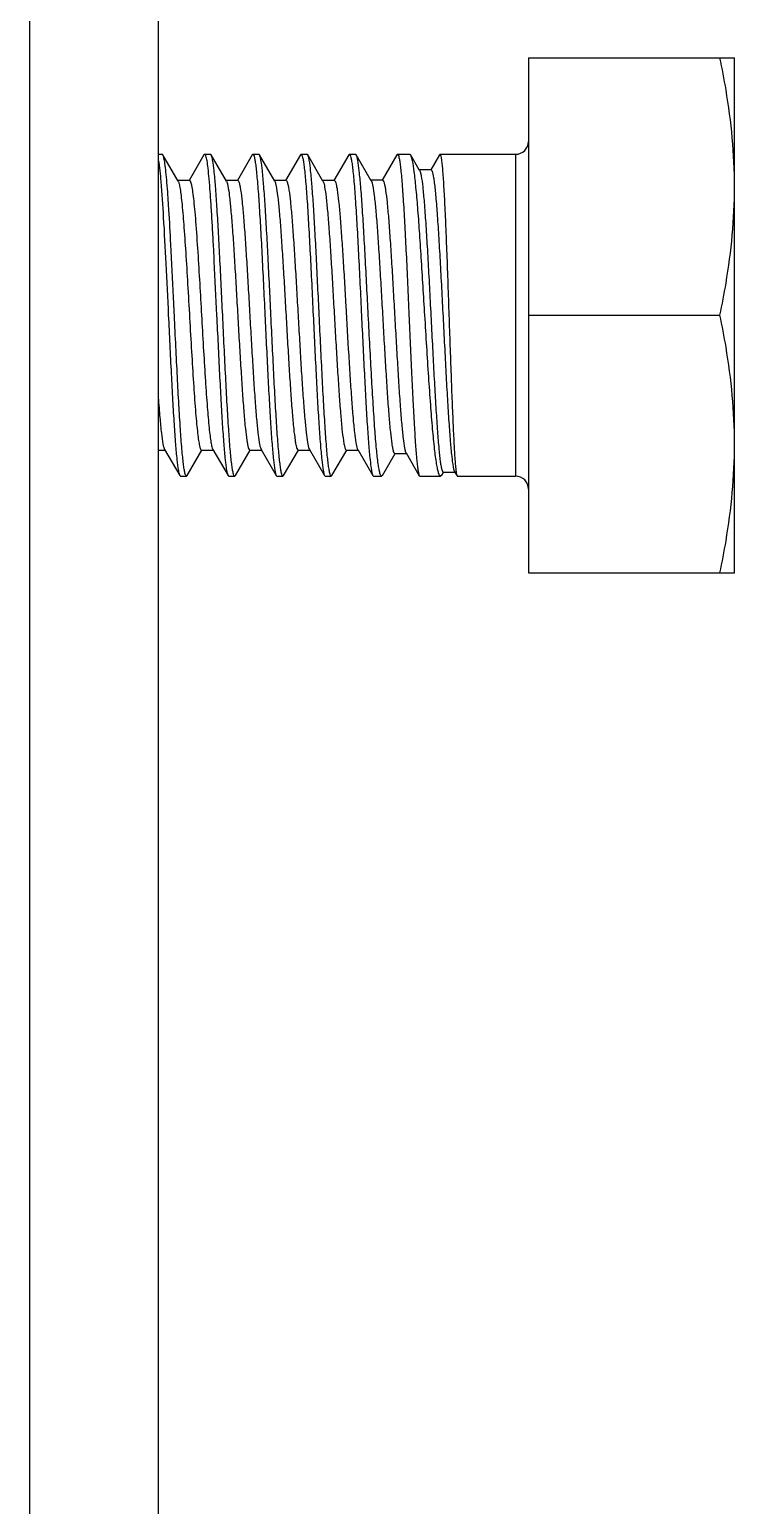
# Model space of a CAD drawing. Extents: x 27938 to 1507990, y 110129 to 923079.
# Drawn here: x 469552 to 469813, y 382901 to 383447 of the extents above; entities that cross this region are included whole.
import ezdxf

# ---------------------------------------------------------------- set-up
doc = ezdxf.new("R2010")
doc.units = 0
doc.header["$LTSCALE"] = 1000
doc.header["$MEASUREMENT"] = 0

msp = doc.modelspace()

# ---------------------------------------------------------------- linework, layer by layer
at = {"linetype": 'Continuous'}
for p, q in [((469552.21, 383729.57), (469552.21, 379764.43)), ((469599.83, 383729.57), (469599.83, 379764.43)), ((469736.76, 383436.38), (469736.76, 383245.87)), ((469736.76, 383436.38), (469812.96, 383436.38)), ((469812.96, 383245.87), (469812.96, 383436.38)), ((469599.83, 383400.66), (469601.32, 383400.66)), ((469607.17, 383390.77), (469601.56, 383400.45)), ((469616.71, 383400.46), (469611.22, 383391.01)), ((469616.71, 383400.46), (469616.95, 383400.66)), ((469616.95, 383400.66), (469619.18, 383400.66)), ((469619.42, 383400.45), (469619.18, 383400.66)), ((469625.03, 383390.77), (469619.42, 383400.45)), ((469634.57, 383400.46), (469629.08, 383391.01)), ((469634.57, 383400.46), (469634.81, 383400.66)), ((469634.81, 383400.66), (469637.04, 383400.66)), ((469637.28, 383400.45), (469637.04, 383400.66)), ((469642.89, 383390.77), (469637.28, 383400.45)), ((469652.43, 383400.46), (469646.94, 383391.01)), ((469652.43, 383400.46), (469652.67, 383400.66)), ((469652.67, 383400.66), (469654.9, 383400.66)), ((469655.14, 383400.45), (469654.9, 383400.66)), ((469660.75, 383390.77), (469655.14, 383400.45)), ((469670.29, 383400.46), (469664.8, 383391.01)), ((469670.29, 383400.46), (469670.53, 383400.66)), ((469670.53, 383400.66), (469672.82, 383400.66)), ((469673.07, 383400.44), (469672.82, 383400.66)), ((469678.62, 383390.86), (469673.07, 383400.44)), ((469688.11, 383400.47), (469682.67, 383391.11)), ((469688.11, 383400.47), (469688.33, 383400.66)), ((469688.33, 383400.66), (469692.87, 383400.66)), ((469693.23, 383400.35), (469692.87, 383400.66)), ((469696.38, 383394.92), (469693.23, 383400.35)), ((469703.84, 383400.53), (469700.62, 383394.98)), ((469703.84, 383400.53), (469703.98, 383400.66)), ((469703.98, 383400.66), (469732, 383400.66)), ((469732, 383400.66), (469732, 383281.59)), ((469696.51, 383394.7), (469696.38, 383394.92)), ((469700.71, 383394.92), (469696.38, 383394.92)), ((469700.62, 383394.98), (469700.58, 383394.92)), ((469611.36, 383391.01), (469607.03, 383391.01)), ((469629.22, 383391.01), (469624.89, 383391.01)), ((469647.08, 383391.01), (469642.75, 383391.01)), ((469664.94, 383391.01), (469660.61, 383391.01)), ((469660.75, 383390.77), (469660.81, 383390.66)), ((469682.8, 383391.11), (469678.48, 383391.11)), ((469736.76, 383341.12), (469807.6, 383341.12)), ((469599.83, 383291.24), (469602.29, 383291.24)), ((469602.15, 383291.48), (469607.78, 383281.79)), ((469610.49, 383281.79), (469615.96, 383291.24)), ((469615.82, 383291.24), (469620.15, 383291.24)), ((469620.01, 383291.48), (469625.64, 383281.79)), ((469628.35, 383281.79), (469633.82, 383291.24)), ((469633.68, 383291.24), (469638.01, 383291.24)), ((469637.87, 383291.48), (469643.5, 383281.79)), ((469646.21, 383281.79), (469651.68, 383291.24)), ((469651.54, 383291.24), (469655.87, 383291.24)), ((469655.73, 383291.48), (469661.36, 383281.79)), ((469664.07, 383281.79), (469669.54, 383291.24)), ((469669.4, 383291.24), (469673.73, 383291.24)), ((469673.46, 383291.75), (469673.59, 383291.48)), ((469673.59, 383291.48), (469679.22, 383281.79)), ((469682.73, 383281.85), (469687.43, 383289.96)), ((469687.29, 383289.96), (469691.62, 383289.96)), ((469691.49, 383290.19), (469696.39, 383281.75)), ((469607.78, 383281.79), (469608.02, 383281.59)), ((469608.02, 383281.59), (469610.25, 383281.59)), ((469610.49, 383281.79), (469610.25, 383281.59)), ((469625.64, 383281.79), (469625.88, 383281.59)), ((469625.88, 383281.59), (469628.11, 383281.59)), ((469628.35, 383281.79), (469628.11, 383281.59)), ((469643.5, 383281.79), (469643.74, 383281.59)), ((469643.74, 383281.59), (469645.97, 383281.59)), ((469646.21, 383281.79), (469645.97, 383281.59)), ((469661.36, 383281.79), (469661.6, 383281.59)), ((469661.6, 383281.59), (469663.83, 383281.59)), ((469664.07, 383281.79), (469663.83, 383281.59)), ((469679.22, 383281.79), (469679.46, 383281.59)), ((469679.46, 383281.59), (469682.43, 383281.59)), ((469682.73, 383281.85), (469682.43, 383281.59)), ((469696.39, 383281.75), (469696.57, 383281.59)), ((469696.57, 383281.59), (469704.27, 383281.59)), ((469704.7, 383281.96), (469704.27, 383281.59)), ((469704.7, 383281.96), (469705.29, 383282.98)), ((469705.2, 383283.03), (469709.55, 383283.03)), ((469709.43, 383283.24), (469710.33, 383281.68)), ((469710.33, 383281.68), (469710.43, 383281.59)), ((469710.43, 383281.59), (469732, 383281.59)), ((469736.76, 383245.87), (469812.96, 383245.87))]:
    msp.add_line(p, q, dxfattribs=at)
for centre, start, end in [((469732, 383405.42), 270, 0), ((469732, 383276.83), 0, 90)]:
    msp.add_arc(centre, 4.76, start, end, dxfattribs=at)
for points, knots in [([(469812.96, 383388.75), (469812.96, 383400.73), (469811.42, 383416.75), (469808.42, 383432.45), (469807.6, 383436.38)], [0, 0, 0, 0, 0.749211, 1, 1, 1, 1]), ([(469599.83, 383398.61), (469600.32, 383395.96), (469600.93, 383388.85), (469601.82, 383376.07), (469602.67, 383359.57), (469603.25, 383347.5), (469603.55, 383341.12)], [0, 0, 0, 0, 0.140047, 0.370694, 0.667791, 1, 1, 1, 1]), ([(469601.56, 383400.45), (469601.54, 383400.48), (469601.49, 383400.57), (469601.39, 383400.66), (469601.32, 383400.66)], [0, 0, 0, 0, 0.33644, 1, 1, 1, 1]), ([(469604.5, 383367.26), (469604.27, 383371.53), (469603.93, 383377.63), (469603.42, 383385.3), (469603.06, 383390.01), (469602.7, 383393.9), (469602.36, 383396.93), (469602, 383399.01), (469601.76, 383400.11), (469601.56, 383400.45)], [0, 0, 0, 0, 0.384278, 0.548795, 0.691198, 0.809122, 0.900672, 0.964483, 1, 1, 1, 1]), ([(469616.95, 383400.66), (469617.03, 383400.66), (469617.22, 383400.44), (469617.49, 383399.69), (469617.83, 383397.98), (469618.19, 383395.18), (469618.58, 383391.3), (469618.96, 383386.45), (469619.35, 383380.73), (469619.74, 383374.23), (469619.99, 383369.66), (469620.12, 383367.26)], [0, 0, 0, 0, 0.007293, 0.021459, 0.073997, 0.159035, 0.275243, 0.420481, 0.591942, 0.786408, 1, 1, 1, 1]), ([(469623.65, 383341.12), (469623.3, 383348.34), (469622.8, 383358.85), (469622.09, 383372.29), (469621.58, 383380.99), (469621.07, 383388.31), (469620.56, 383394), (469620.14, 383397.65), (469619.74, 383399.58), (469619.55, 383400.23), (469619.42, 383400.45)], [0, 0, 0, 0, 0.363934, 0.530187, 0.678191, 0.802879, 0.899992, 0.966292, 0.987243, 1, 1, 1, 1]), ([(469634.81, 383400.66), (469634.94, 383400.66), (469635.2, 383400.17), (469635.41, 383399.37), (469635.69, 383397.9), (469635.95, 383395.96), (469636.23, 383393.46), (469636.62, 383389.16), (469637.09, 383382.68), (469637.63, 383373.78), (469638.18, 383363.62), (469638.72, 383352.59), (469639.09, 383345), (469639.27, 383341.12)], [0, 0, 0, 0, 0.006687, 0.021748, 0.045922, 0.079138, 0.121135, 0.17154, 0.295605, 0.446631, 0.618866, 0.805704, 1, 1, 1, 1]), ([(469641.51, 383341.12), (469641.16, 383348.34), (469640.66, 383358.85), (469639.95, 383372.29), (469639.44, 383380.99), (469638.93, 383388.31), (469638.42, 383394), (469638, 383397.65), (469637.6, 383399.58), (469637.4, 383400.23), (469637.28, 383400.45)], [0, 0, 0, 0, 0.363936, 0.530191, 0.678194, 0.802878, 0.899991, 0.966291, 0.987243, 1, 1, 1, 1]), ([(469652.67, 383400.66), (469652.8, 383400.66), (469653.06, 383400.17), (469653.27, 383399.37), (469653.55, 383397.9), (469653.81, 383395.96), (469654.09, 383393.46), (469654.48, 383389.16), (469654.95, 383382.68), (469655.49, 383373.78), (469656.04, 383363.62), (469656.58, 383352.59), (469656.95, 383345), (469657.13, 383341.12)], [0, 0, 0, 0, 0.006686, 0.021748, 0.045922, 0.079137, 0.121134, 0.171539, 0.2956, 0.446625, 0.618862, 0.805702, 1, 1, 1, 1]), ([(469659.37, 383341.12), (469659.02, 383348.34), (469658.52, 383358.85), (469657.81, 383372.29), (469657.3, 383380.99), (469656.79, 383388.31), (469656.28, 383394), (469655.86, 383397.65), (469655.46, 383399.58), (469655.26, 383400.23), (469655.14, 383400.45)], [0, 0, 0, 0, 0.363938, 0.530193, 0.678196, 0.802878, 0.89999, 0.96629, 0.987243, 1, 1, 1, 1]), ([(469670.53, 383400.66), (469670.66, 383400.66), (469670.92, 383400.17), (469671.13, 383399.37), (469671.41, 383397.9), (469671.67, 383395.96), (469671.95, 383393.46), (469672.34, 383389.16), (469672.81, 383382.68), (469673.35, 383373.78), (469673.9, 383363.62), (469674.44, 383352.59), (469674.81, 383345), (469674.99, 383341.12)], [0, 0, 0, 0, 0.006686, 0.021748, 0.045923, 0.079138, 0.121135, 0.171539, 0.295599, 0.446623, 0.618861, 0.805701, 1, 1, 1, 1]), ([(469677.52, 383341.12), (469677.15, 383348.33), (469676.62, 383358.82), (469675.86, 383372.24), (469675.32, 383380.93), (469674.79, 383388.25), (469674.25, 383393.95), (469673.81, 383397.6), (469673.4, 383399.56), (469673.2, 383400.22), (469673.07, 383400.44)], [0, 0, 0, 0, 0.36329, 0.529314, 0.6772, 0.8019, 0.899174, 0.965796, 0.986969, 1, 1, 1, 1]), ([(469688.33, 383400.66), (469688.46, 383400.66), (469688.71, 383400.17), (469688.91, 383399.37), (469689.18, 383397.9), (469689.43, 383395.96), (469689.7, 383393.46), (469690.07, 383389.16), (469690.52, 383382.68), (469691.03, 383373.78), (469691.54, 383363.62), (469692.05, 383352.59), (469692.38, 383345), (469692.55, 383341.12)], [0, 0, 0, 0, 0.006577, 0.021598, 0.045743, 0.078947, 0.120936, 0.171341, 0.295421, 0.446481, 0.618759, 0.805647, 1, 1, 1, 1]), ([(469698.44, 383341.12), (469698.01, 383348.25), (469697.38, 383358.65), (469696.5, 383371.95), (469695.86, 383380.6), (469695.23, 383387.92), (469694.61, 383393.66), (469694.08, 383397.38), (469693.61, 383399.41), (469693.37, 383400.11), (469693.23, 383400.35)], [0, 0, 0, 0, 0.359931, 0.524763, 0.672002, 0.796741, 0.894844, 0.963163, 0.985535, 1, 1, 1, 1]), ([(469703.98, 383400.66), (469704.1, 383400.66), (469704.29, 383400.14), (469704.46, 383399.38), (469704.67, 383397.89), (469704.87, 383395.96), (469705.08, 383393.46), (469705.38, 383389.16), (469705.73, 383382.68), (469706.14, 383373.78), (469706.54, 383363.62), (469706.94, 383352.59), (469707.21, 383345), (469707.34, 383341.12)], [0, 0, 0, 0, 0.006021, 0.020821, 0.044863, 0.078011, 0.119986, 0.170402, 0.294571, 0.445788, 0.618273, 0.805395, 1, 1, 1, 1]), ([(469696.51, 383394.7), (469696.64, 383394.47), (469696.85, 383393.8), (469697.27, 383391.8), (469697.72, 383388.06), (469698.25, 383382.28), (469698.78, 383374.88), (469699.32, 383366.19), (469699.86, 383356.5), (469700.4, 383346.21), (469700.93, 383335.67), (469701.47, 383325.28), (469701.99, 383315.41), (469702.52, 383306.41), (469703.04, 383298.59), (469703.55, 383292.23), (469704, 383287.92), (469704.37, 383285.39), (469704.64, 383284.14), (469704.83, 383283.43), (469705.08, 383283.03), (469705.2, 383283.03)], [0, 0, 0, 0, 0.007107, 0.018639, 0.0548, 0.107312, 0.174177, 0.252841, 0.34033, 0.433375, 0.528546, 0.622381, 0.711512, 0.792794, 0.863403, 0.920942, 0.963521, 0.978774, 0.989867, 0.996808, 1, 1, 1, 1]), ([(469700.71, 383394.92), (469700.84, 383394.92), (469701.11, 383394.5), (469701.32, 383393.74), (469701.6, 383392.4), (469702, 383389.7), (469702.47, 383385.15), (469703, 383378.46), (469703.54, 383370.33), (469704.08, 383361.06), (469704.62, 383351), (469705.15, 383340.52), (469705.69, 383330.02), (469706.22, 383319.86), (469706.74, 383310.42), (469707.27, 383302.02), (469707.78, 383294.96), (469708.29, 383289.47), (469708.71, 383285.96), (469709.11, 383284.09), (469709.3, 383283.46), (469709.43, 383283.24)], [0, 0, 0, 0, 0.00344, 0.010899, 0.022787, 0.039077, 0.08427, 0.144807, 0.218371, 0.302169, 0.393053, 0.48765, 0.582499, 0.674175, 0.759417, 0.835242, 0.899047, 0.9487, 0.982621, 0.993382, 1, 1, 1, 1]), ([(469607.17, 383390.77), (469607.35, 383390.46), (469607.61, 383389.5), (469607.96, 383387.7), (469608.3, 383385.14), (469608.81, 383380.37), (469609.41, 383372.91), (469609.84, 383366.56), (469610.06, 383363.03)], [0, 0, 0, 0, 0.038835, 0.104857, 0.1976, 0.315752, 0.620526, 1, 1, 1, 1]), ([(469611.36, 383391.01), (469611.57, 383391.01), (469611.91, 383390.15), (469612.22, 383388.85), (469612.61, 383386.39), (469612.98, 383383.18), (469613.37, 383379.11), (469613.92, 383372.31), (469614.29, 383366.86), (469614.53, 383363.03)], [0, 0, 0, 0, 0.022134, 0.075093, 0.160257, 0.276417, 0.421479, 0.592671, 1, 1, 1, 1]), ([(469625.03, 383390.77), (469625.16, 383390.56), (469625.36, 383389.95), (469625.76, 383388.16), (469626.2, 383384.88), (469626.72, 383379.8), (469627.24, 383373.32), (469627.76, 383365.68), (469628.29, 383357.15), (469628.82, 383348.05), (469629.35, 383338.7), (469629.88, 383329.44), (469630.41, 383320.59), (469630.94, 383312.49), (469631.47, 383305.42), (469631.98, 383299.64), (469632.44, 383295.72), (469632.82, 383293.39), (469633.1, 383292.25), (469633.3, 383291.59), (469633.56, 383291.24), (469633.68, 383291.24)], [0, 0, 0, 0, 0.007395, 0.019019, 0.054844, 0.106491, 0.172173, 0.249556, 0.335869, 0.428015, 0.522682, 0.616468, 0.706, 0.788063, 0.859716, 0.918399, 0.962047, 0.977755, 0.989231, 0.996485, 1, 1, 1, 1]), ([(469629.22, 383391.01), (469629.33, 383391.01), (469629.59, 383390.66), (469629.8, 383389.99), (469630.07, 383388.85), (469630.45, 383386.53), (469630.91, 383382.61), (469631.43, 383376.82), (469631.96, 383369.75), (469632.48, 383361.65), (469633.01, 383352.8), (469633.54, 383343.54), (469634.08, 383334.19), (469634.61, 383325.08), (469635.14, 383316.56), (469635.66, 383308.92), (469636.18, 383302.44), (469636.7, 383297.36), (469637.14, 383294.08), (469637.54, 383292.3), (469637.74, 383291.69), (469637.87, 383291.48)], [0, 0, 0, 0, 0.003516, 0.010771, 0.022251, 0.037961, 0.081618, 0.140314, 0.21198, 0.294058, 0.383605, 0.477402, 0.572078, 0.664229, 0.750542, 0.827917, 0.893586, 0.945213, 0.981012, 0.992619, 1, 1, 1, 1]), ([(469642.89, 383390.77), (469643.01, 383390.56), (469643.21, 383389.95), (469643.62, 383388.16), (469644.06, 383384.88), (469644.58, 383379.8), (469645.1, 383373.32), (469645.62, 383365.68), (469646.15, 383357.15), (469646.68, 383348.05), (469647.21, 383338.7), (469647.74, 383329.44), (469648.27, 383320.59), (469648.8, 383312.49), (469649.33, 383305.42), (469649.84, 383299.64), (469650.3, 383295.72), (469650.68, 383293.39), (469650.96, 383292.25), (469651.16, 383291.59), (469651.42, 383291.24), (469651.54, 383291.24)], [0, 0, 0, 0, 0.007397, 0.019019, 0.054844, 0.106491, 0.172173, 0.249556, 0.335869, 0.428015, 0.522683, 0.616468, 0.706, 0.788064, 0.859716, 0.918399, 0.962047, 0.977754, 0.989232, 0.996484, 1, 1, 1, 1]), ([(469647.08, 383391.01), (469647.19, 383391.01), (469647.45, 383390.66), (469647.66, 383389.99), (469647.93, 383388.85), (469648.31, 383386.53), (469648.77, 383382.61), (469649.29, 383376.82), (469649.82, 383369.75), (469650.34, 383361.65), (469650.87, 383352.8), (469651.4, 383343.54), (469651.94, 383334.19), (469652.47, 383325.08), (469652.99, 383316.56), (469653.52, 383308.92), (469654.04, 383302.44), (469654.56, 383297.36), (469655, 383294.08), (469655.4, 383292.3), (469655.6, 383291.69), (469655.73, 383291.48)], [0, 0, 0, 0, 0.003515, 0.010771, 0.022249, 0.037962, 0.081619, 0.140314, 0.21198, 0.294058, 0.383605, 0.477402, 0.572078, 0.664229, 0.750541, 0.827917, 0.893586, 0.945213, 0.981012, 0.992621, 1, 1, 1, 1]), ([(469660.81, 383390.66), (469661.11, 383390.04), (469661.45, 383388.11), (469661.98, 383384.49), (469662.47, 383379.29), (469663, 383372.75), (469663.52, 383365.09), (469664.05, 383356.57), (469664.57, 383347.5), (469665.1, 383338.2), (469665.63, 383329.01), (469666.16, 383320.25), (469666.68, 383312.24), (469667.2, 383305.24), (469667.71, 383299.53), (469668.17, 383295.66), (469668.55, 383293.37), (469668.82, 383292.24), (469669.03, 383291.58), (469669.28, 383291.24), (469669.4, 383291.24)], [0, 0, 0, 0, 0.020603, 0.057806, 0.110504, 0.176892, 0.254638, 0.340995, 0.432905, 0.527106, 0.620258, 0.709056, 0.790352, 0.861271, 0.919315, 0.962468, 0.977994, 0.989339, 0.996513, 1, 1, 1, 1]), ([(469664.94, 383391.01), (469665.05, 383391.01), (469665.31, 383390.67), (469665.51, 383390.02), (469665.78, 383388.92), (469666.15, 383386.66), (469666.61, 383382.85), (469667.12, 383377.22), (469667.63, 383370.33), (469668.15, 383362.42), (469668.68, 383353.76), (469669.38, 383341.62), (469670.06, 383329.53), (469670.77, 383317.91), (469671.29, 383310.21), (469671.81, 383303.6), (469672.3, 383298.28), (469672.82, 383294.49), (469673.18, 383292.45), (469673.46, 383291.75)], [0, 0, 0, 0, 0.003451, 0.010528, 0.02171, 0.037015, 0.079558, 0.136815, 0.206829, 0.287179, 0.375068, 0.467432, 0.652658, 0.739058, 0.81724, 0.884486, 0.938474, 0.977372, 1, 1, 1, 1]), ([(469678.62, 383390.86), (469678.75, 383390.65), (469678.95, 383390.03), (469679.35, 383388.21), (469679.8, 383384.85), (469680.32, 383379.67), (469680.85, 383373.06), (469681.38, 383365.28), (469681.91, 383356.6), (469682.45, 383347.35), (469682.98, 383337.86), (469683.51, 383328.47), (469684.04, 383319.52), (469684.57, 383311.34), (469685.09, 383304.21), (469685.61, 383298.39), (469686.07, 383294.45), (469686.44, 383292.12), (469686.72, 383290.98), (469686.92, 383290.31), (469687.18, 383289.96), (469687.29, 383289.96)], [0, 0, 0, 0, 0.007409, 0.01909, 0.055149, 0.107148, 0.173245, 0.251046, 0.337725, 0.430132, 0.524922, 0.618672, 0.708016, 0.789761, 0.861007, 0.919255, 0.962504, 0.978047, 0.989392, 0.996551, 1, 1, 1, 1]), ([(469682.8, 383391.11), (469682.92, 383391.11), (469683.19, 383390.75), (469683.39, 383390.06), (469683.67, 383388.89), (469684.06, 383386.52), (469684.52, 383382.5), (469685.04, 383376.6), (469685.57, 383369.38), (469686.1, 383361.12), (469686.64, 383352.12), (469687.17, 383342.71), (469687.7, 383333.23), (469688.24, 383324.01), (469688.77, 383315.4), (469689.29, 383307.7), (469689.81, 383301.18), (469690.33, 383296.08), (469690.76, 383292.79), (469691.16, 383291.01), (469691.36, 383290.4), (469691.49, 383290.19)], [0, 0, 0, 0, 0.003529, 0.010847, 0.022435, 0.038293, 0.08234, 0.141503, 0.213655, 0.296174, 0.386062, 0.480058, 0.574763, 0.666765, 0.752768, 0.829708, 0.894868, 0.945981, 0.981331, 0.99276, 1, 1, 1, 1]), ([(469807.6, 383341.12), (469808.42, 383345.05), (469811.42, 383360.75), (469812.96, 383376.77), (469812.96, 383388.75)], [0, 0, 0, 0, 0.250789, 1, 1, 1, 1]), ([(469605.79, 383341.12), (469605.68, 383343.37), (469605.27, 383352.09), (469604.84, 383360.8), (469604.5, 383367.26)], [0, 0, 0, 0, 0.258222, 1, 1, 1, 1]), ([(469620.12, 383367.26), (469620.23, 383365.19), (469620.68, 383356.47), (469621.09, 383347.76), (469621.41, 383341.12)], [0, 0, 0, 0, 0.238495, 1, 1, 1, 1]), ([(469610.06, 383363.03), (469610.32, 383359.06), (469610.8, 383350.89), (469611.5, 383338.6), (469612.2, 383326.46), (469612.89, 383315.26), (469613.49, 383306.84), (469613.99, 383301.11), (469614.35, 383297.72), (469614.68, 383295.05), (469615.04, 383293.02), (469615.31, 383291.92), (469615.64, 383291.24), (469615.82, 383291.24)], [0, 0, 0, 0, 0.165501, 0.339784, 0.511803, 0.670616, 0.80615, 0.862438, 0.909852, 0.947659, 0.975319, 0.992557, 1, 1, 1, 1]), ([(469614.53, 383363.03), (469615.02, 383355.28), (469615.68, 383343.57), (469616.56, 383328.16), (469617.22, 383317.27), (469617.88, 383307.77), (469618.45, 383300.96), (469618.94, 383296.62), (469619.27, 383294.29), (469619.59, 383292.64), (469619.84, 383291.77), (469620.01, 383291.48)], [0, 0, 0, 0, 0.324453, 0.489839, 0.64461, 0.779868, 0.887864, 0.929656, 0.962499, 0.985988, 1, 1, 1, 1]), ([(469603.55, 383341.12), (469603.9, 383333.91), (469604.4, 383323.4), (469605.11, 383309.95), (469605.62, 383301.26), (469606.13, 383293.93), (469606.64, 383288.24), (469607.07, 383284.6), (469607.46, 383282.66), (469607.66, 383282.01), (469607.78, 383281.79)], [0, 0, 0, 0, 0.363997, 0.530272, 0.678287, 0.802974, 0.90007, 0.966338, 0.987267, 1, 1, 1, 1]), ([(469610.25, 383281.59), (469610.12, 383281.59), (469609.86, 383282.07), (469609.65, 383282.88), (469609.37, 383284.34), (469609.11, 383286.29), (469608.83, 383288.79), (469608.44, 383293.09), (469607.97, 383299.57), (469607.43, 383308.47), (469606.88, 383318.63), (469606.34, 383329.66), (469605.97, 383337.25), (469605.79, 383341.12)], [0, 0, 0, 0, 0.006687, 0.021749, 0.045924, 0.07914, 0.121138, 0.171544, 0.295611, 0.44664, 0.618872, 0.805705, 1, 1, 1, 1]), ([(469621.41, 383341.12), (469621.76, 383333.91), (469622.26, 383323.4), (469622.97, 383309.95), (469623.48, 383301.26), (469623.99, 383293.93), (469624.5, 383288.24), (469624.93, 383284.6), (469625.32, 383282.66), (469625.52, 383282.01), (469625.64, 383281.79)], [0, 0, 0, 0, 0.363992, 0.530264, 0.678281, 0.802969, 0.900068, 0.966337, 0.987267, 1, 1, 1, 1]), ([(469628.11, 383281.59), (469627.98, 383281.59), (469627.72, 383282.07), (469627.51, 383282.88), (469627.23, 383284.34), (469626.97, 383286.29), (469626.69, 383288.79), (469626.3, 383293.09), (469625.83, 383299.57), (469625.29, 383308.47), (469624.74, 383318.63), (469624.2, 383329.66), (469623.83, 383337.25), (469623.65, 383341.12)], [0, 0, 0, 0, 0.006687, 0.02175, 0.045925, 0.079141, 0.121139, 0.171544, 0.29561, 0.446639, 0.618874, 0.805705, 1, 1, 1, 1]), ([(469639.27, 383341.12), (469639.62, 383333.91), (469640.12, 383323.4), (469640.83, 383309.95), (469641.34, 383301.26), (469641.85, 383293.93), (469642.36, 383288.24), (469642.78, 383284.6), (469643.18, 383282.66), (469643.38, 383282.01), (469643.5, 383281.79)], [0, 0, 0, 0, 0.36399, 0.530265, 0.678283, 0.80297, 0.900067, 0.966336, 0.987267, 1, 1, 1, 1]), ([(469645.97, 383281.59), (469645.84, 383281.59), (469645.58, 383282.07), (469645.37, 383282.88), (469645.09, 383284.34), (469644.83, 383286.29), (469644.55, 383288.79), (469644.16, 383293.09), (469643.69, 383299.57), (469643.15, 383308.47), (469642.6, 383318.63), (469642.06, 383329.66), (469641.69, 383337.25), (469641.51, 383341.12)], [0, 0, 0, 0, 0.006687, 0.02175, 0.045926, 0.079142, 0.121139, 0.171543, 0.295606, 0.446635, 0.618871, 0.805705, 1, 1, 1, 1]), ([(469657.13, 383341.12), (469657.48, 383333.91), (469657.98, 383323.4), (469658.69, 383309.95), (469659.2, 383301.26), (469659.71, 383293.93), (469660.22, 383288.24), (469660.64, 383284.6), (469661.04, 383282.66), (469661.24, 383282.01), (469661.36, 383281.79)], [0, 0, 0, 0, 0.363992, 0.53027, 0.678287, 0.802972, 0.900066, 0.966335, 0.987267, 1, 1, 1, 1]), ([(469663.83, 383281.59), (469663.7, 383281.59), (469663.44, 383282.07), (469663.23, 383282.88), (469662.95, 383284.34), (469662.69, 383286.29), (469662.41, 383288.79), (469662.02, 383293.09), (469661.55, 383299.56), (469661.01, 383308.47), (469660.46, 383318.63), (469659.92, 383329.66), (469659.55, 383337.25), (469659.37, 383341.12)], [0, 0, 0, 0, 0.006687, 0.021749, 0.045924, 0.07914, 0.121137, 0.17154, 0.295601, 0.446627, 0.618864, 0.805703, 1, 1, 1, 1]), ([(469674.99, 383341.12), (469675.34, 383333.91), (469675.84, 383323.4), (469676.55, 383309.95), (469677.06, 383301.26), (469677.57, 383293.93), (469678.08, 383288.24), (469678.5, 383284.6), (469678.9, 383282.66), (469679.09, 383282.01), (469679.22, 383281.79)], [0, 0, 0, 0, 0.363998, 0.530276, 0.678291, 0.802973, 0.900067, 0.966336, 0.987267, 1, 1, 1, 1]), ([(469682.43, 383281.59), (469682.29, 383281.59), (469681.99, 383282.05), (469681.76, 383282.88), (469681.44, 383284.34), (469681.01, 383287.28), (469680.48, 383292.26), (469679.89, 383299.56), (469679.3, 383308.47), (469678.71, 383318.63), (469678.11, 383329.66), (469677.72, 383337.25), (469677.52, 383341.12)], [0, 0, 0, 0, 0.007081, 0.022303, 0.046557, 0.07981, 0.172207, 0.296205, 0.44712, 0.619207, 0.805877, 1, 1, 1, 1]), ([(469692.55, 383341.12), (469692.87, 383333.86), (469693.34, 383323.29), (469693.99, 383309.77), (469694.46, 383301.05), (469694.92, 383293.73), (469695.32, 383288.62), (469695.66, 383285.43), (469695.88, 383283.75), (469696.11, 383282.57), (469696.28, 383281.95), (469696.39, 383281.75)], [0, 0, 0, 0, 0.366142, 0.533181, 0.681612, 0.806274, 0.90284, 0.939518, 0.968031, 0.988196, 1, 1, 1, 1]), ([(469704.27, 383281.59), (469704.12, 383281.59), (469703.76, 383282.02), (469703.47, 383282.89), (469703.1, 383284.33), (469702.58, 383287.28), (469701.95, 383292.25), (469701.25, 383299.56), (469700.55, 383308.47), (469699.84, 383318.63), (469699.14, 383329.66), (469698.68, 383337.25), (469698.44, 383341.12)], [0, 0, 0, 0, 0.007835, 0.023392, 0.047821, 0.08116, 0.173569, 0.297436, 0.448123, 0.619913, 0.806242, 1, 1, 1, 1]), ([(469707.34, 383341.12), (469707.47, 383337.39), (469707.72, 383330.04), (469708.1, 383319.36), (469708.47, 383309.45), (469708.84, 383300.68), (469709.2, 383293.36), (469709.51, 383288.28), (469709.77, 383285.14), (469709.94, 383283.52), (469710.12, 383282.43), (469710.23, 383281.85), (469710.33, 383281.68)], [0, 0, 0, 0, 0.188442, 0.370144, 0.538605, 0.687798, 0.812406, 0.907981, 0.943781, 0.971161, 0.989909, 1, 1, 1, 1]), ([(469812.96, 383293.5), (469812.96, 383305.48), (469811.42, 383321.5), (469808.42, 383337.2), (469807.6, 383341.12)], [0, 0, 0, 0, 0.749211, 1, 1, 1, 1]), ([(469599.83, 383310.59), (469600.01, 383308.14), (469600.35, 383303.76), (469600.9, 383298.06), (469601.37, 383294.37), (469601.8, 383292.38), (469602.01, 383291.71), (469602.15, 383291.48)], [0, 0, 0, 0, 0.381828, 0.682922, 0.89127, 0.958208, 1, 1, 1, 1]), ([(469807.6, 383245.87), (469808.42, 383249.8), (469811.42, 383265.5), (469812.96, 383281.52), (469812.96, 383293.5)], [0, 0, 0, 0, 0.250789, 1, 1, 1, 1])]:
    msp.add_open_spline(points, degree=3, knots=knots, dxfattribs=at)

doc.saveas('drawing.dxf')
